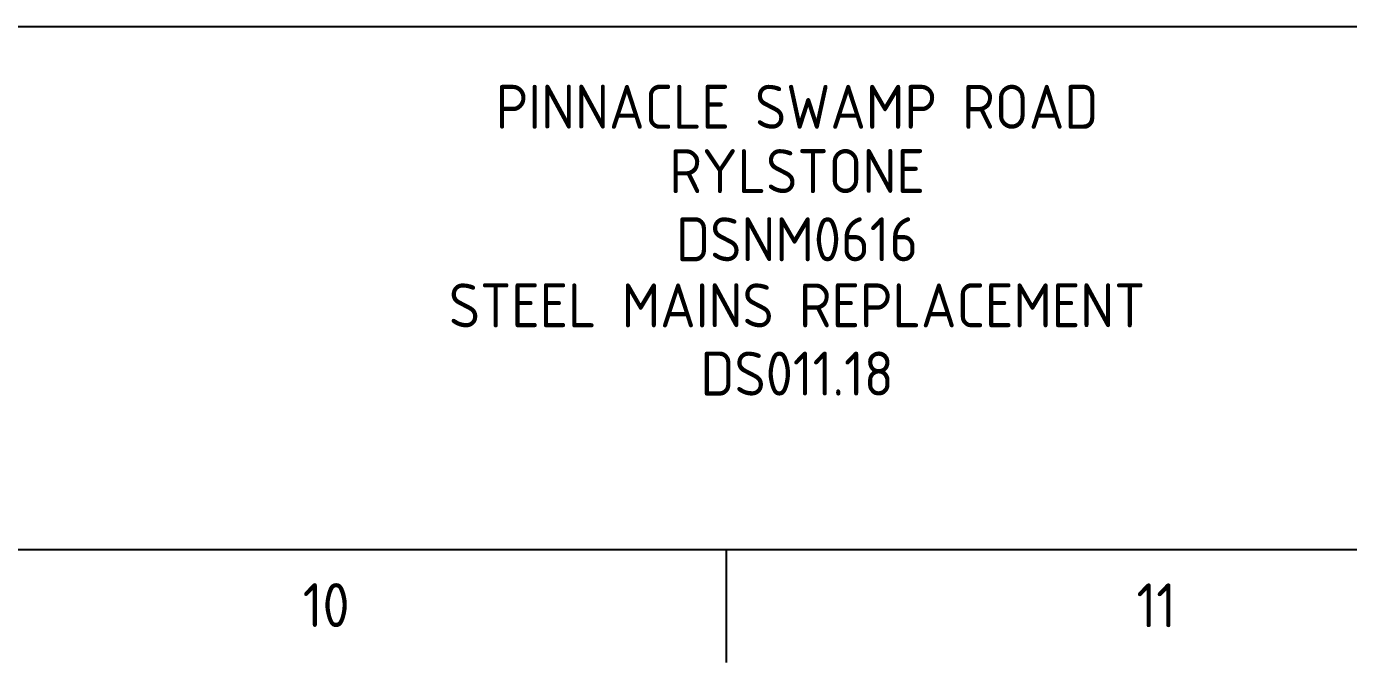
# Paper-space layout 'EARTHING' of a CAD drawing. Header units: metres, sheet in millimetres. Extents: x -21 to 813, y -3 to 583.
# Drawn here: x 602.5 to 707.7, y -3 to 47.6 of the extents above; entities that cross this region are included whole.
import ezdxf
from ezdxf.enums import TextEntityAlignment as Align

# ---------------------------------------------------------------- set-up
doc = ezdxf.new("R2010")
doc.units = ezdxf.units.M
doc.layers.get('0').update_dxf_attribs({"color": 6})
doc.layers.add('Notes', color=7, linetype='Continuous')
doc.layers.add('SupportsUG_SP_EXT', color=7, linetype='Continuous')
doc.styles.add('iecISOCP', font='isocp.shx')
doc.styles.get("Standard").update_dxf_attribs({"font": 'arial.ttf'})

# ---------------------------------------------------------------- blocks, each defined once
blk = doc.blocks.new('A1_FRAME_TITLE')
at = {"layer": 'Notes', "linetype": 'Continuous'}
blk.add_line((678.72, 5.97), (678.72, -3.03), dxfattribs=at)
at = {"layer": 'Notes', "color": 3, "linetype": 'Continuous', "flags": 128}
for points in [[(123.8, 47.62), (824.37, 47.62)], [(123.8, 5.97), (824.37, 5.97)]]:
    blk.add_lwpolyline(points, dxfattribs=at)
blk.add_attdef('DRAFT_NUM', (29.9, 23.29), '', height=2.5, rotation=90)
at = {"layer": 'Notes', "color": 7, "style": 'iecISOCP'}
for s, p in [('10', (645.06, -0.2)), ('11', (711.36, -0.22))]:
    blk.add_text(s, height=3.5, dxfattribs=at).set_placement(p)
at = {"layer": 'Notes', "color": 7, "style": 'iecISOCP', "flags": 8}
blk.add_attdef('VERSION_NO', text='', height=2.5, rotation=90, dxfattribs=at).set_placement((302.04, 43.81), align=Align.MIDDLE_CENTER)
at = {"layer": 'Notes', "color": 7, "style": 'iecISOCP'}
for tag, p in [('CAP_NO', (513.19, 43.46)), ('IE_NUM', (513.05, 37.81)), ('REF_No_1', (335.24, 32.31)), ('REF_1', (362.52, 32.31)), ('GEN_WO', (441.71, 31.76)), ('HV_SWITCH', (513.46, 32.16)), ('REF_No_2', (335.24, 26.31)), ('REF_2', (362.52, 26.31)), ('OH_WO', (441.71, 25.81)), ('UBD_REF', (513.05, 25.83)), ('REF_No_3', (335.24, 20.31)), ('REF_3', (362.52, 20.31)), ('UG_WO', (441.71, 20.05)), ('GIS_MAP_No', (513.05, 20.04)), ('REF_No_4', (335.24, 14.31)), ('REF_4', (362.52, 14.31)), ('SUB_WO', (441.71, 13.81)), ('HV_OP_DIAG', (513.33, 14.2)), ('LGA', (512.95, 7.78))]:
    blk.add_attdef(tag, p, '', height=2.5, dxfattribs=at)
at = {"layer": 'Notes', "style": 'iecISOCP'}
for tag, p in [('T1', (684.37, 39.47)), ('T2', (684.37, 34.35)), ('T3', (684.37, 28.92)), ('T4', (684.37, 23.66)), ('T5', (684.37, 18.23)), ('T6', (684.37, 12.97))]:
    blk.add_attdef(tag, text='', height=3.5, dxfattribs=at).set_placement(p, align=Align.CENTER)
at = {"layer": 'Notes', "color": 7, "style": 'iecISOCP'}
for tag, p in [('scale', (567.76, 33.27)), ('DRAWN', (567.76, 24.93)), ('DATE', (567.76, 16.88)), ('DESIGN', (605.62, 9.15)), ('CHD', (567.76, 8.37))]:
    blk.add_attdef(tag, text='', height=2.5, dxfattribs=at).set_placement(p, align=Align.CENTER)
at = {"layer": 'Notes', "color": 4, "style": 'iecISOCP'}
blk.add_attdef('NUM', text='', height=7, dxfattribs=at).set_placement((792.37, 20.12), align=Align.MIDDLE_CENTER)
at = {"layer": 'Notes', "color": 1, "style": 'iecISOCP'}
blk.add_attdef('REV', text='', height=5, dxfattribs=at).set_placement((820.05, 17.1), align=Align.CENTER)
at = {"layer": 'Notes', "color": 7, "style": 'iecISOCP'}
for tag, p in [('NS', (790.71, 8.12)), ('SHTS', (805.41, 8.12))]:
    blk.add_attdef(tag, text='', height=2.5, dxfattribs=at).set_placement(p, align=Align.MIDDLE)
at = {"layer": 'Notes', "style": 'iecISOCP'}
blk.add_attdef('ExportID', (9.08, 2.39), '', height=2.5, dxfattribs=at)
at = {"layer": 'Notes', "style": 'iecISOCP', "flags": 1}
for tag, p in [('ProjectType', (14.17, -26.8)), ('ProjectNumber', (23.56, -26.82)), ('DrawingNumber', (35.51, -26.8)), ('ProjectDescription', (47.56, -26.83)), ('ExportDate', (60.28, -26.79)), ('ExportUserName', (69.15, -26.8)), ('DesignerCompanyName', (81.48, -26.79)), ('ExportAreaOfInterest', (97.1, -26.81)), ('GIS_SUCCESS', (112, -26.78)), ('CAD_SUCCESS', (121.79, -26.78)), ('DEPOTCODE', (132.11, -26.88)), ('ExportCategories', (140.08, -26.8)), ('Comments', (154.38, -26.88))]:
    blk.add_attdef(tag, p, '', height=1, dxfattribs=at)

psp = doc.layouts.new('EARTHING')

# ---------------------------------------------------------------- block references
at = {"layer": 'SupportsUG_SP_EXT'}
ref = psp.add_blockref('A1_FRAME_TITLE', (-20.55, 0), dxfattribs=at)
ref.add_attrib('T1', 'PINNACLE SWAMP ROAD', dxfattribs={"layer": 'Notes', "height": 3.5, "style": 'iecISOCP'}).set_placement((663.82, 39.47), align=Align.CENTER)
ref.add_attrib('T2', 'RYLSTONE', dxfattribs={"layer": 'Notes', "height": 3.5, "style": 'iecISOCP'}).set_placement((663.82, 34.35), align=Align.CENTER)
ref.add_attrib('T3', 'DSNM0616', dxfattribs={"layer": 'Notes', "height": 3.5, "style": 'iecISOCP'}).set_placement((663.82, 28.92), align=Align.CENTER)
ref.add_attrib('T4', 'STEEL MAINS REPLACEMENT', dxfattribs={"layer": 'Notes', "height": 3.5, "style": 'iecISOCP'}).set_placement((663.82, 23.66), align=Align.CENTER)
ref.add_attrib('T5', 'DS011.18', dxfattribs={"layer": 'Notes', "height": 3.5, "style": 'iecISOCP'}).set_placement((663.82, 18.23), align=Align.CENTER)

doc.saveas('drawing.dxf')
